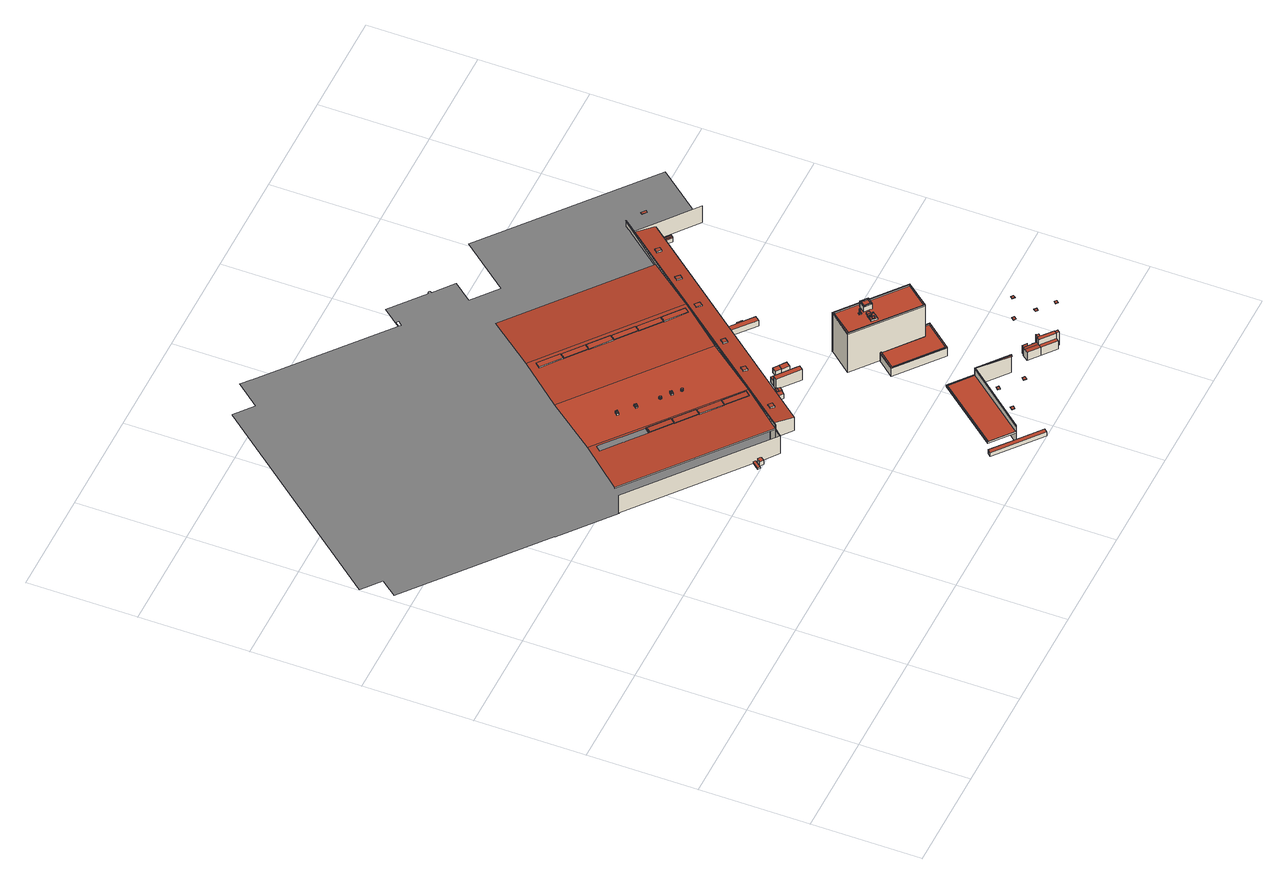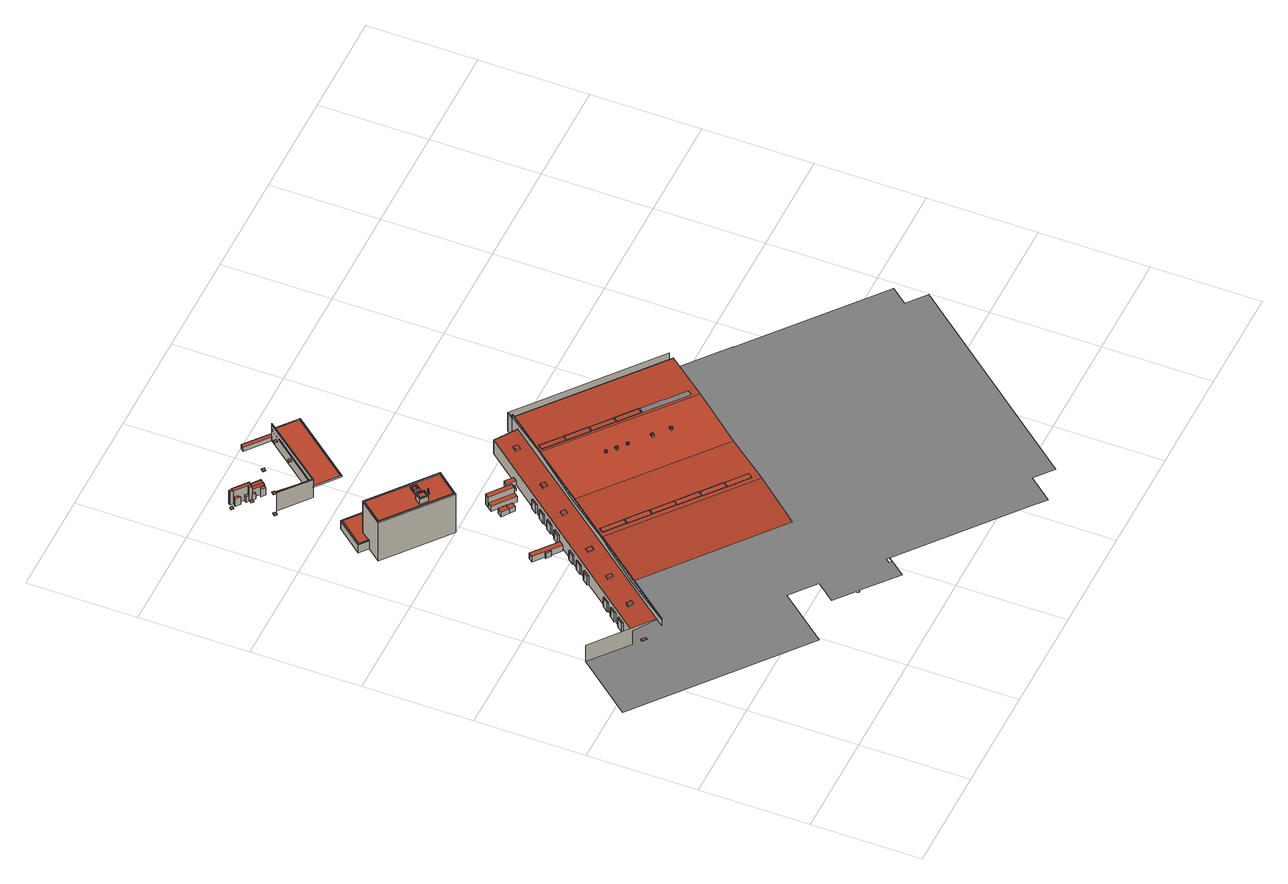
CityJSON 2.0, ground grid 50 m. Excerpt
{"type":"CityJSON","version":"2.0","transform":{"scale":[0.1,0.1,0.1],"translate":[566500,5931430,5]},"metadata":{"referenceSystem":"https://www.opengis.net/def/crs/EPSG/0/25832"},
"CityObjects":{
"building1":{"type":"Building","attributes":{"Grundfläche 2D":"30178.297120","Grundhöhe NN":"5.269"},"children":["building1-1","building1-2","building1-3","building1-4","building1-5","building1-6","building1-7","building1-8","building1-9","building1-10","building1-11","building1-12"],"geometry":[{"type":"MultiSurface","lod":"3","boundaries":[[[0,1,2,3]],[[4,5,6,7,8,9,10,11,12]],[[13,14,15,16]],[[14,12,11,15]],[[13,4,12,14]],[[4,13,16,5]],[[17,18,19,20]],[[21,22,23,24]],[[25,21,24,26]],[[27,22,21,25]],[[22,27,28,23]],[[29,30,31,32]],[[33,0,34,35,36,37],[38,39,40,41,42],[26,24,23,28],[32,31,43,44],[45,46,47,48],[49,50,51,18,17,52],[53,54,55,56]],[[27,25,26,28]],[[57,2,7]],[[57,7,6,58]],[[3,2,59,34]],[[59,2,57]],[[34,60,61,62]],[[34,59,57,60]],[[63,29,32,44]],[[64,30,29,63]],[[30,64,43,31]],[[65,66,54,53]],[[64,63,44,43]],[[37,67,68,33]],[[69,65,53,56]],[[70,66,65,69]],[[66,70,55,54]],[[71,72,73,74]],[[75,76,48,47]],[[70,69,56,55]],[[77,75,47,46]],[[78,76,75,77]],[[76,78,45,48]],[[78,77,46,45]],[[79,80,81,82]],[[83,80,79,84,85]],[[86,87,82,81,88]],[[83,88,81,80]],[[89,90,91,92]],[[93,89,92,94]],[[95,90,89,93]],[[90,95,96,91]],[[68,67,97,98,99],[100,101,102,103],[87,86,88,83,85,84],[104,105,106,107],[108,109,110,111],[112,113,114,115],[91,96,94,92]],[[116,117,112,115]],[[95,93,94,96]],[[118,116,115,114]],[[119,117,116,118]],[[117,119,113,112]],[[120,121,122,123]],[[124,125,121,120]],[[124,120,123,126]],[[127,128,103,102]],[[119,118,114,113]],[[125,124,126,129]],[[130,131,132,133]],[[134,127,102,101]],[[135,128,127,134]],[[128,135,100,103]],[[136,137,131,130]],[[136,130,133,138]],[[73,72,139,140,141,142,143,144,145,146,60,57,58]],[[71,147,139,72]],[[148,149,150,151,152,153,154,98,97,67,37,36,35,34,62,155]],[[137,136,138,156]],[[157,158,108,111]],[[10,159,160,161,162,163,164,165,166,167,168,169,170,171,172,173,174,175,176,177,178,179,180,181,182,183,184,185,186,187,188,189,190,191,192,193,194,195,196,197,198,199,200,201,202,203,204,205,206,207,208,209,210,211,212,213,214,215,216,217,218,219,220,221,222,223,224,225,226,227,228,229,230,231,232,233,234,235,236,237,156,138,133,132,129,126,123,122,74,73,58,6,5,16,15,11],[238,239,240,241]],[[135,134,101,100]],[[242,243,237,236]],[[244,157,111,110]],[[245,246,243,242]],[[247,158,157,244]],[[158,247,109,108]],[[245,242,236,235]],[[246,245,235,234]],[[248,249,104,107]],[[247,244,110,109]],[[250,251,233,232]],[[252,253,251,250]],[[252,250,232,231]],[[254,248,107,106]],[[142,255,61,60,146,145,144,143]],[[256,249,248,254]],[[249,256,105,104]],[[253,252,231,230]],[[256,254,106,105]],[[257,99,98,154,153]],[[258,151,150,149,148,155,62,61,255]],[[259,260,229,228]],[[261,262,260,259]],[[261,259,228,227]],[[262,261,227,226]],[[121,125,129,132,131,137,156,237,243,246,234,233,251,253,230,229,260,262,226,225,263,264,222,221,265,266,218,217,267,268,214,213,269,270,210,209,271,272,206,205,147,71,74,122]],[[273,263,225,224]],[[274,264,263,273]],[[274,273,224,223]],[[264,274,223,222]],[[275,265,221,220]],[[276,266,265,275]],[[276,275,220,219]],[[266,276,219,218]],[[277,267,217,216]],[[278,268,267,277]],[[278,277,216,215]],[[268,278,215,214]],[[279,269,213,212]],[[280,270,269,279]],[[280,279,212,211]],[[270,280,211,210]],[[281,271,209,208]],[[282,272,271,281]],[[282,281,208,207]],[[272,282,207,206]],[[204,283,284,140,139,147,205]]],"semantics":{"surfaces":[{"type":"WallSurface"},{"type":"RoofSurface"},{"type":"GroundSurface"}],"values":[0,0,0,0,1,0,0,0,0,1,0,0,1,0,1,0,0,1,0,0,0,1,0,0,0,1,0,1,0,0,0,0,0,1,0,0,1,0,0,0,0,0,1,0,1,0,0,0,1,0,0,1,0,0,0,0,0,0,1,0,1,0,0,1,0,0,0,2,0,0,0,1,1,0,0,0,0,0,0,1,0,0,0,1,0,0,0,1,1,0,1,0,0,0,0,1,0,0,0,1,0,0,0,1,0,0,0,1,0,0,0,1,0,0,0]}}]},
"building1-1":{"type":"BuildingInstallation","parents":["building1"],"geometry":[{"type":"MultiSurface","lod":"3","boundaries":[[[285,286,287]],[[288,286,285]],[[288,285,289]],[[290,291,289,292]],[[288,289,291]],[[293,290,292,294]],[[295,296,287,286]],[[296,297,298,299,294,292,289,285,287]],[[299,300,293,294]],[[291,290,293,300,295,286,288]]],"semantics":{"surfaces":[{"type":"RoofSurface"},{"type":"WallSurface"}],"values":[0,0,0,0,0,0,1,1,1,1]}}]},
"building1-2":{"type":"BuildingInstallation","parents":["building1"],"geometry":[{"type":"MultiSurface","lod":"3","boundaries":[[[301,302,303]],[[304,302,301]],[[304,301,305]],[[306,307,305,308]],[[304,305,307]],[[309,306,308,310]],[[303,302,311,312]],[[313,310,308,305,301,303,312,314]],[[313,315,309,310]],[[307,306,309,315,311,302,304]]],"semantics":{"surfaces":[{"type":"RoofSurface"},{"type":"WallSurface"}],"values":[0,0,0,0,0,0,1,1,1,1]}}]},
"building1-3":{"type":"BuildingInstallation","parents":["building1"],"geometry":[{"type":"MultiSurface","lod":"3","boundaries":[[[316,317,318,319,320,321,322,323,324,325,326,327,328,329,330,331,332,333,334,335,336,337,338,339,340]],[[323,322,341,342]],[[324,323,342,343]],[[325,324,343,344]],[[326,325,344,345]],[[327,326,345,346]],[[328,327,346,347]],[[329,328,347,348]],[[330,329,348,349]],[[331,330,349,350]],[[332,331,350,351]],[[333,332,351,352]],[[334,333,352,353]],[[335,334,353,354]],[[336,335,354,355]],[[337,336,355,356]],[[338,337,356,357]],[[339,338,357,358]],[[340,339,358,359]],[[316,340,359,360]],[[317,316,360,361]],[[318,317,361,362]],[[319,318,362,363]],[[320,319,363,364]],[[321,320,364,365]],[[322,321,365,341]]],"semantics":{"surfaces":[{"type":"RoofSurface"},{"type":"WallSurface"}],"values":[0,1,1,1,1,1,1,1,1,1,1,1,1,1,1,1,1,1,1,1,1,1,1,1,1,1]}}]},
"building1-4":{"type":"BuildingInstallation","parents":["building1"],"geometry":[{"type":"MultiSurface","lod":"3","boundaries":[[[366,367,368]],[[369,367,366]],[[369,366,370]],[[371,372,370,373]],[[369,370,372]],[[374,371,373,375]],[[376,377,368,367]],[[377,378,379,380,375,373,370,366,368]],[[380,381,374,375]],[[372,371,374,381,376,367,369]]],"semantics":{"surfaces":[{"type":"RoofSurface"},{"type":"WallSurface"}],"values":[0,0,0,0,0,0,1,1,1,1]}}]},
"building1-5":{"type":"BuildingInstallation","parents":["building1"],"geometry":[{"type":"MultiSurface","lod":"3","boundaries":[[[382,383,384,385]],[[385,384,386,387]],[[388,386,384,383]],[[387,389,382,385]],[[383,382,389,388]]],"semantics":{"surfaces":[{"type":"RoofSurface"},{"type":"WallSurface"}],"values":[0,1,1,1,1]}}]},
"building1-6":{"type":"BuildingInstallation","parents":["building1"],"geometry":[{"type":"MultiSurface","lod":"3","boundaries":[[[390,391,392,393,394,395,396,397,398,399,400,401,402,403,404,405,406,407,408,409,410,411,412,413,414]],[[401,400,415,416]],[[402,401,416,417]],[[403,402,417,418]],[[404,403,418,419]],[[405,404,419,420]],[[406,405,420,421]],[[407,406,421,422]],[[408,407,422,423]],[[409,408,423,424]],[[410,409,424,425]],[[411,410,425,426]],[[412,411,426,427]],[[413,412,427,428]],[[414,413,428,429]],[[390,414,429,430]],[[391,390,430,431]],[[392,391,431,432]],[[393,392,432,433]],[[394,393,433,434]],[[395,394,434,435]],[[396,395,435,436]],[[397,396,436,437]],[[398,397,437,438]],[[399,398,438,439]],[[400,399,439,415]]],"semantics":{"surfaces":[{"type":"RoofSurface"},{"type":"WallSurface"}],"values":[0,1,1,1,1,1,1,1,1,1,1,1,1,1,1,1,1,1,1,1,1,1,1,1,1,1]}}]},
"building1-7":{"type":"BuildingInstallation","parents":["building1"],"geometry":[{"type":"MultiSurface","lod":"3","boundaries":[[[440,441,442,443]],[[443,442,444,445]],[[440,443,445,446]],[[441,440,446,447]],[[442,441,447,444]]],"semantics":{"surfaces":[{"type":"RoofSurface"},{"type":"WallSurface"}],"values":[0,1,1,1,1]}}]},
"building1-8":{"type":"BuildingInstallation","parents":["building1"],"geometry":[{"type":"MultiSurface","lod":"3","boundaries":[[[448,449,450,451]],[[451,450,452,453]],[[453,454,448,451]],[[449,448,454,455]],[[450,449,455,452]]],"semantics":{"surfaces":[{"type":"RoofSurface"},{"type":"WallSurface"}],"values":[0,1,1,1,1]}}]},
"building1-9":{"type":"BuildingInstallation","parents":["building1"],"geometry":[{"type":"MultiSurface","lod":"3","boundaries":[[[456,457,458,459]],[[460,461,459,458]],[[456,459,461,462]],[[462,463,457,456]],[[458,457,463,460]]],"semantics":{"surfaces":[{"type":"RoofSurface"},{"type":"WallSurface"}],"values":[0,1,1,1,1]}}]},
"building1-10":{"type":"BuildingInstallation","parents":["building1"],"geometry":[{"type":"MultiSurface","lod":"3","boundaries":[[[464,465,466,467]],[[467,466,468,469]],[[469,470,464,467]],[[464,470,471,465]],[[471,468,466,465]]],"semantics":{"surfaces":[{"type":"RoofSurface"},{"type":"WallSurface"}],"values":[0,1,1,1,1]}}]},
"building1-11":{"type":"BuildingInstallation","parents":["building1"],"geometry":[{"type":"MultiSurface","lod":"3","boundaries":[[[472,473,474,475]],[[475,474,476,477]],[[472,475,477,478]],[[473,472,478,479]],[[474,473,479,476]]],"semantics":{"surfaces":[{"type":"RoofSurface"},{"type":"WallSurface"}],"values":[0,1,1,1,1]}}]},
"building1-12":{"type":"BuildingInstallation","parents":["building1"],"geometry":[{"type":"MultiSurface","lod":"3","boundaries":[[[480,481,482,483]],[[483,482,484,485]],[[480,483,485,486]],[[481,480,486,487]],[[482,481,487,484]]],"semantics":{"surfaces":[{"type":"RoofSurface"},{"type":"WallSurface"}],"values":[0,1,1,1,1]}}]},
"building2":{"type":"Building","attributes":{"Grundfläche 2D":"5.198881","Grundhöhe NN":"6.042"},"geometry":[{"type":"Solid","lod":"3","boundaries":[[[[488,489,490,491]],[[492,493,491,490]],[[493,494,488,491]],[[494,495,489,488]],[[495,492,490,489]],[[495,494,493,492]]]],"semantics":{"surfaces":[{"type":"RoofSurface"},{"type":"WallSurface"},{"type":"GroundSurface"}],"values":[[0,1,1,1,1,2]]}}]},
"building3":{"type":"Building","attributes":{"Grundfläche 2D":"49.326174","Grundhöhe NN":"5.322"},"children":["building3-1","building3-2"],"geometry":[{"type":"Solid","lod":"3","boundaries":[[[[496,497,498,499,500]],[[501,502,499,498]],[[502,503,500,499]],[[503,504,496,500]],[[505,501,498,497]],[[504,505,497,496]],[[504,503,502,501,505]]]],"semantics":{"surfaces":[{"type":"RoofSurface"},{"type":"WallSurface"},{"type":"GroundSurface"}],"values":[[0,1,1,1,1,1,2]]}}]},
"building3-1":{"type":"BuildingInstallation","parents":["building3"],"geometry":[{"type":"MultiSurface","lod":"3","boundaries":[[[506,507,508,509,510,511,512,513]],[[514,515,508,507,516]],[[515,517,509,508]],[[510,509,517,518]],[[518,519,511,510]],[[511,519,520,521,512]],[[512,521,522,513]],[[513,522,523,506]],[[507,506,523,516]],[[523,522,521,520,524,525,514,516]]],"semantics":{"surfaces":[{"type":"RoofSurface"},{"type":"WallSurface"},{"type":"OuterCeilingSurface"}],"values":[0,1,1,1,1,1,1,1,1,2]}}]},
"building3-2":{"type":"BuildingInstallation","parents":["building3"],"geometry":[{"type":"MultiSurface","lod":"3","boundaries":[[[519,518,517,515]],[[520,519,515,514]],[[514,525,524,520]]],"semantics":{"surfaces":[{"type":"RoofSurface"},{"type":"WallSurface"},{"type":"OuterCeilingSurface"}],"values":[0,1,2]}}]},
"building4":{"type":"Building","attributes":{"Grundfläche 2D":"16113.215206","Grundhöhe NN":"5.443"},"children":["building4-1","building4-2","building4-3","building4-4","building4-5","building4-6","building4-7","building4-8","building4-9","building4-10","building4-11","building4-12","building4-13"],"geometry":[{"type":"MultiSurface","lod":"3","boundaries":[[[526,527,528,529,530]],[[528,527,531,532]],[[530,529,533,534]],[[534,533,535,536]],[[530,534,526]],[[536,537,538,534]],[[539,540,526,534,538]],[[527,541,542,531]],[[543,539,538,537]],[[541,527,526,540]],[[543,537,544]],[[545,546,547,548,549]],[[550,548,547,551]],[[550,552,553,549,548]],[[549,553,554,555,545]],[[556,552,550]],[[557,558,559,560,546,545,555,561,562,563,564]],[[554,553,552,565,566,567]],[[561,555,554]],[[550,568,569,556]],[[567,570,571,572,554]],[[568,550,551,573]],[[554,572,562,561]],[[565,552,556,569,574]],[[570,567,566,565,574,575,576,577,578]],[[573,579,569,568]],[[580,581,582,583,584,585,586,578,577,576,587]],[[587,576,575,574,569,579,588,589,590,591]]],"semantics":{"surfaces":[{"type":"WallSurface"},{"type":"RoofSurface"}],"values":[0,0,1,0,1,0,1,0,0,0,1,0,0,1,1,0,0,0,1,1,0,0,0,0,1,0,0,0]}}]},
"building4-1":{"type":"BuildingInstallation","parents":["building4"],"geometry":[{"type":"MultiSurface","lod":"3","boundaries":[[[592,593,594,595]],[[595,594,596,597]],[[592,595,597,598]],[[593,592,598,599]],[[594,593,599,596]]],"semantics":{"surfaces":[{"type":"RoofSurface"},{"type":"WallSurface"}],"values":[0,1,1,1,1]}}]},
"building4-2":{"type":"BuildingInstallation","parents":["building4"],"geometry":[{"type":"MultiSurface","lod":"3","boundaries":[[[600,601,602,603]],[[603,602,604,605]],[[600,603,605,606]],[[601,600,606,607]],[[602,601,607,604]]],"semantics":{"surfaces":[{"type":"RoofSurface"},{"type":"WallSurface"}],"values":[0,1,1,1,1]}}]},
"building4-3":{"type":"BuildingInstallation","parents":["building4"],"geometry":[{"type":"MultiSurface","lod":"3","boundaries":[[[608,609,610,611]],[[611,610,612,613]],[[613,614,608,611]],[[609,608,614,615]],[[615,612,610,609]]],"semantics":{"surfaces":[{"type":"RoofSurface"},{"type":"WallSurface"}],"values":[0,1,1,1,1]}}]},
"building4-4":{"type":"BuildingInstallation","parents":["building4"],"geometry":[{"type":"MultiSurface","lod":"3","boundaries":[[[616,617,559,558]],[[616,618,619,617]],[[558,557,618,616]],[[619,560,559,617]]],"semantics":{"surfaces":[{"type":"RoofSurface"},{"type":"WallSurface"}],"values":[0,1,1,1]}}]},
"building4-5":{"type":"BuildingInstallation","parents":["building4"],"geometry":[{"type":"MultiSurface","lod":"3","boundaries":[[[571,620,621,563,562,572]],[[620,622,623,621]],[[563,621,623,564]]],"semantics":{"surfaces":[{"type":"RoofSurface"},{"type":"WallSurface"}],"values":[0,1,1]}}]},
"building4-6":{"type":"BuildingInstallation","parents":["building4"],"geometry":[{"type":"MultiSurface","lod":"3","boundaries":[[[624,625,570,578]],[[586,626,624,578]],[[625,624,626,627,622,620]],[[620,571,570,625]]],"semantics":{"surfaces":[{"type":"RoofSurface"},{"type":"WallSurface"}],"values":[0,1,1,1]}}]},
"building4-7":{"type":"BuildingInstallation","parents":["building4"],"geometry":[{"type":"MultiSurface","lod":"3","boundaries":[[[628,626,586,585]],[[629,627,626,628]],[[585,584,629,628]]],"semantics":{"surfaces":[{"type":"RoofSurface"},{"type":"WallSurface"}],"values":[0,1,1]}}]},
"building4-8":{"type":"BuildingInstallation","parents":["building4"],"geometry":[{"type":"MultiSurface","lod":"3","boundaries":[[[630,590,589,631]],[[631,589,588,632]],[[632,633,630,631]],[[590,630,633,591]]],"semantics":{"surfaces":[{"type":"RoofSurface"},{"type":"WallSurface"}],"values":[0,1,1,1]}}]},
"building4-9":{"type":"BuildingInstallation","parents":["building4"],"geometry":[{"type":"MultiSurface","lod":"3","boundaries":[[[634,635,582,581]],[[636,634,581,580]],[[634,636,637,635]],[[582,635,637,583]]],"semantics":{"surfaces":[{"type":"RoofSurface"},{"type":"WallSurface"}],"values":[0,1,1,1]}}]},
"building4-10":{"type":"BuildingInstallation","parents":["building4"],"geometry":[{"type":"MultiSurface","lod":"3","boundaries":[[[638,639,640,641]],[[641,640,642,643]],[[638,641,643,644]],[[639,638,644,645]],[[640,639,645,642]]],"semantics":{"surfaces":[{"type":"RoofSurface"},{"type":"WallSurface"}],"values":[0,1,1,1,1]}}]},
"building4-11":{"type":"BuildingInstallation","parents":["building4"],"geometry":[{"type":"MultiSurface","lod":"3","boundaries":[[[646,647,648,649]],[[649,648,650,651]],[[651,652,646,649]],[[647,646,652,653]],[[653,650,648,647]]],"semantics":{"surfaces":[{"type":"RoofSurface"},{"type":"WallSurface"}],"values":[0,1,1,1,1]}}]},
"building4-12":{"type":"BuildingInstallation","parents":["building4"],"geometry":[{"type":"MultiSurface","lod":"3","boundaries":[[[654,655,656,657]],[[657,656,658,659]],[[656,655,660,658]],[[654,657,659,661]],[[655,654,661,660]]],"semantics":{"surfaces":[{"type":"RoofSurface"},{"type":"WallSurface"}],"values":[0,1,1,1,1]}}]},
"building4-13":{"type":"BuildingInstallation","parents":["building4"],"geometry":[{"type":"MultiSurface","lod":"3","boundaries":[[[662,663,664,665]],[[665,664,666,667]],[[667,668,662,665]],[[663,662,668,669]],[[669,666,664,663]]],"semantics":{"surfaces":[{"type":"RoofSurface"},{"type":"WallSurface"}],"values":[0,1,1,1,1]}}]},
"building5":{"type":"Building","attributes":{"Grundfläche 2D":"9.392105","Grundhöhe NN":"5.269"},"geometry":[{"type":"Solid","lod":"3","boundaries":[[[[670,671,672,673]],[[674,675,673,672]],[[675,676,670,673]],[[676,677,671,670]],[[677,674,672,671]],[[677,676,675,674]]]],"semantics":{"surfaces":[{"type":"RoofSurface"},{"type":"WallSurface"},{"type":"GroundSurface"}],"values":[[0,1,1,1,1,2]]}}]},
"building6":{"type":"Building","attributes":{"Grundfläche 2D":"6.901869","Grundhöhe NN":"5.269"},"geometry":[{"type":"Solid","lod":"3","boundaries":[[[[678,679,680,681]],[[682,678,681,683]],[[684,682,683,685]],[[685,683,681,680,686,687]],[[684,685,687,688]],[[679,678,682,684,688,689]],[[680,679,689,686]],[[687,686,689,688]]]],"semantics":{"surfaces":[{"type":"RoofSurface"},{"type":"WallSurface"},{"type":"GroundSurface"}],"values":[[0,0,0,1,1,1,1,2]]}}]},
"building7":{"type":"Building","attributes":{"Grundfläche 2D":"28.972812","Grundhöhe NN":"5.437"},"geometry":[{"type":"Solid","lod":"3","boundaries":[[[[690,691,692,693]],[[694,695,693,692]],[[695,696,690,693]],[[696,697,691,690]],[[697,694,692,691]],[[697,696,695,694]]]],"semantics":{"surfaces":[{"type":"RoofSurface"},{"type":"WallSurface"},{"type":"GroundSurface"}],"values":[[0,1,1,1,1,2]]}}]},
"building8":{"type":"Building","attributes":{"Grundfläche 2D":"31.014475","Grundhöhe NN":"5.449"},"geometry":[{"type":"Solid","lod":"3","boundaries":[[[[698,699,700,701]],[[697,696,701,700]],[[696,702,698,701]],[[702,703,699,698]],[[703,697,700,699]],[[703,702,696,697]]]],"semantics":{"surfaces":[{"type":"RoofSurface"},{"type":"WallSurface"},{"type":"GroundSurface"}],"values":[[0,1,1,1,1,2]]}}]},
"building9":{"type":"Building","attributes":{"Grundfläche 2D":"6.699621","Grundhöhe NN":"5.550"},"geometry":[{"type":"Solid","lod":"3","boundaries":[[[[704,705,706,707]],[[708,709,707,706]],[[709,710,704,707]],[[710,711,705,704]],[[711,708,706,705]],[[711,710,709,708]]]],"semantics":{"surfaces":[{"type":"RoofSurface"},{"type":"WallSurface"},{"type":"GroundSurface"}],"values":[[0,1,1,1,1,2]]}}]},
"building10":{"type":"Building","attributes":{"Grundfläche 2D":"9.783199","Grundhöhe NN":"5.522"},"geometry":[{"type":"Solid","lod":"3","boundaries":[[[[712,713,714,715,706,705]],[[716,717,713,712]],[[717,718,714,713]],[[718,719,715,714]],[[719,708,711,716,712,705,706,715]],[[711,708,719,718,717,716]]]],"semantics":{"surfaces":[{"type":"RoofSurface"},{"type":"WallSurface"},{"type":"GroundSurface"}],"values":[[0,1,1,1,1,2]]}}]},
"building11":{"type":"Building","attributes":{"Grundfläche 2D":"286.195886","Grundhöhe NN":"5.217"},"geometry":[{"type":"Solid","lod":"3","boundaries":[[[[720,721,722,723,724,725,726,727,728,729]],[[730,731,732,733,734,735]],[[736,737,726,725]],[[737,738,727,726]],[[738,739,728,727]],[[739,740,729,728]],[[740,731,720,729]],[[731,730,721,720]],[[722,721,730,735]],[[723,722,735,734]],[[734,733,724,723]],[[733,736,725,724]],[[737,736,741,742]],[[738,737,742,743]],[[739,738,743,744]],[[740,739,744,745]],[[732,731,740,745,746]],[[736,733,732,746,741]],[[741,746,745,744,743,742]]]],"semantics":{"surfaces":[{"type":"RoofSurface"},{"type":"WallSurface"},{"type":"GroundSurface"}],"values":[[0,0,1,1,1,1,1,1,1,1,1,1,1,1,1,1,1,1,2]]}}]},
"building12":{"type":"Building","attributes":{"Grundfläche 2D":"490.179216","Grundhöhe NN":"5.432"},"children":["building12-1","building12-2","building12-3","building12-4","building12-5","building12-6","building12-7","building12-8","building12-9"],"geometry":[{"type":"MultiSurface","lod":"3","boundaries":[[[747,748,749,750,751,752,753,754,755,756]],[[757,758,759,760],[761,762,763,764],[765,766,767,768,769,770,771,772,773,774,775,776,777,778,779,780,781,782,783,784,785,786,787,788,789],[790,791,792,793,794,795,796,797,798,799,800,801,802,803,804,805,806,807,808,809,810,811,812,813,814]],[[815,816,817,818,819,820]],[[821,822,823,824,825,826],[827,828,829,830,831,832],[833,834,835,836]],[[837,838,752,751]],[[756,823,822,747]],[[838,839,753,752]],[[839,840,754,753]],[[840,824,755,754]],[[748,747,822,821]],[[821,826,749,748]],[[825,837,751,750]],[[830,829,841,842,843,844,832,831]],[[845,841,829,828]],[[846,845,828,827]],[[844,846,827,832]],[[758,757,835,834]],[[834,833,759,758]],[[833,836,760,759]],[[757,760,836,835]],[[838,837,847,848]],[[839,838,848,849]],[[840,839,849,850]],[[837,825,824,840,850,851,852,847]],[[850,849,848,847,852,851]]],"semantics":{"surfaces":[{"type":"RoofSurface"},{"type":"WallSurface"},{"type":"GroundSurface"}],"values":[0,0,0,0,1,1,1,1,1,1,1,1,1,1,1,1,1,1,1,1,1,1,1,1,2]}}]},
"building12-1":{"type":"BuildingInstallation","parents":["building12"],"geometry":[{"type":"MultiSurface","lod":"3","boundaries":[[[853,854,855,856]],[[856,855,857,858]],[[853,856,858,859]],[[854,853,859,860]],[[855,854,860,857]]],"semantics":{"surfaces":[{"type":"RoofSurface"},{"type":"WallSurface"}],"values":[0,1,1,1,1]}}]},
"building12-2":{"type":"BuildingInstallation","parents":["building12"],"geometry":[{"type":"MultiSurface","lod":"3","boundaries":[[[861,862,863,864,865,866,867,868,869,870,871,872,873,874,875,876,877,878,879,880,881,882,883,884,885]],[[867,866,800,799]],[[868,867,799,798]],[[865,864,802,801]],[[866,865,801,800]],[[869,868,798,797]],[[870,869,797,796]],[[871,870,796,795]],[[872,871,795,794]],[[873,872,794,793]],[[874,873,793,792]],[[875,874,792,791]],[[876,875,791,790]],[[877,876,790,814]],[[878,877,814,813]],[[879,878,813,812]],[[880,879,812,811]],[[881,880,811,810]],[[882,881,810,809]],[[883,882,809,808]],[[884,883,808,807]],[[885,884,807,806]],[[861,885,806,805]],[[862,861,805,804]],[[863,862,804,803]],[[864,863,803,802]]],"semantics":{"surfaces":[{"type":"RoofSurface"},{"type":"WallSurface"}],"values":[0,1,1,1,1,1,1,1,1,1,1,1,1,1,1,1,1,1,1,1,1,1,1,1,1,1]}}]},
"building12-3":{"type":"BuildingInstallation","parents":["building12"],"geometry":[{"type":"MultiSurface","lod":"3","boundaries":[[[886,887,888,889]],[[889,888,761,764]],[[886,889,764,763]],[[887,886,763,762]],[[888,887,762,761]]],"semantics":{"surfaces":[{"type":"RoofSurface"},{"type":"WallSurface"}],"values":[0,1,1,1,1]}}]},
"building12-4":{"type":"BuildingInstallation","parents":["building12"],"geometry":[{"type":"MultiSurface","lod":"3","boundaries":[[[890,891,892,893,894,895,896,897,898,899,900,901,902,903,904,905,906,907,908,909,910,911,912,913,914]],[[897,896,788,787]],[[895,894,765,789]],[[896,895,789,788]],[[898,897,787,786]],[[899,898,786,785]],[[900,899,785,784]],[[901,900,784,783]],[[902,901,783,782]],[[903,902,782,781]],[[904,903,781,780]],[[905,904,780,779]],[[906,905,779,778]],[[907,906,778,777]],[[908,907,777,776]],[[909,908,776,775]],[[910,909,775,774]],[[911,910,774,773]],[[912,911,773,772]],[[913,912,772,771]],[[914,913,771,770]],[[890,914,770,769]],[[891,890,769,768]],[[892,891,768,767]],[[893,892,767,766]],[[894,893,766,765]]],"semantics":{"surfaces":[{"type":"RoofSurface"},{"type":"WallSurface"}],"values":[0,1,1,1,1,1,1,1,1,1,1,1,1,1,1,1,1,1,1,1,1,1,1,1,1,1]}}]},
"building12-5":{"type":"BuildingInstallation","parents":["building12"],"geometry":[{"type":"MultiSurface","lod":"3","boundaries":[[[915,916,917,918,919,920,921,922,923,924,925,926,927,928,929]],[[918,917,930,931]],[[917,916,932,930]],[[919,918,931,933]],[[920,919,933,934]],[[921,920,934,935]],[[922,921,935,936]],[[923,922,936,937]],[[924,923,937,938]],[[925,924,938,939]],[[926,925,939,940]],[[927,926,940,941]],[[928,927,941,942]],[[929,928,942,943]],[[915,929,943,944]],[[916,915,944,932]]],"semantics":{"surfaces":[{"type":"RoofSurface"},{"type":"WallSurface"}],"values":[0,1,1,1,1,1,1,1,1,1,1,1,1,1,1,1]}}]},
"building12-6":{"type":"BuildingInstallation","parents":["building12"],"geometry":[{"type":"MultiSurface","lod":"3","boundaries":[[[756,755,750,749]],[[756,749,826,823]],[[824,825,750,755]]],"semantics":{"surfaces":[{"type":"RoofSurface"},{"type":"WallSurface"}],"values":[0,1,1]}}]},
"building12-7":{"type":"BuildingInstallation","parents":["building12"],"geometry":[{"type":"MultiSurface","lod":"3","boundaries":[[[945,946,947,948],[931,930,932,944,943,942,941,940,939,938,937,936,935,934,933]],[[948,947,949,950]],[[945,948,950,951]],[[946,945,951,952]],[[947,946,952,949]]],"semantics":{"surfaces":[{"type":"RoofSurface"},{"type":"WallSurface"}],"values":[0,1,1,1,1]}}]},
"building12-8":{"type":"BuildingInstallation","parents":["building12"],"geometry":[{"type":"MultiSurface","lod":"3","boundaries":[[[953,954,955,956,957,958,959,960,961,962,963,964]],[[844,843,955,954]],[[957,956,819,818]],[[958,957,818,817]],[[959,958,817,816]],[[960,959,816,815]],[[961,960,815,820]],[[842,841,963,962]],[[841,845,964,963]],[[845,846,953,964]],[[846,844,954,953]]],"semantics":{"surfaces":[{"type":"RoofSurface"},{"type":"WallSurface"}],"values":[0,1,1,1,1,1,1,1,1,1,1]}}]},
"building12-9":{"type":"BuildingInstallation","parents":["building12"],"geometry":[{"type":"MultiSurface","lod":"3","boundaries":[[[961,956,955,962]],[[843,842,962,955]],[[956,961,820,819]]],"semantics":{"surfaces":[{"type":"RoofSurface"},{"type":"WallSurface"}],"values":[0,1,1]}}]},
"building13":{"type":"Building","attributes":{"Grundfläche 2D":"36.540868","Grundhöhe NN":"5.269"},"geometry":[{"type":"Solid","lod":"3","boundaries":[[[[965,966,967,968]],[[969,970,971,972]],[[965,968,973,974]],[[966,965,974,975]],[[967,966,975,976]],[[970,969,977,978]],[[971,970,978,979]],[[967,976,980,972,971,979,973,968]],[[969,972,980,977]],[[978,977,980,976,975,974,973,979]]]],"semantics":{"surfaces":[{"type":"RoofSurface"},{"type":"WallSurface"},{"type":"GroundSurface"}],"values":[[0,0,1,1,1,1,1,1,1,2]]}}]},
"building14":{"type":"Building","attributes":{"Grundfläche 2D":"8.148795","Grundhöhe NN":"5.269"},"geometry":[{"type":"Solid","lod":"3","boundaries":[[[[981,982,983,984]],[[985,982,981,986]],[[987,985,986,988]],[[989,987,988,990]],[[991,989,990,992]],[[993,991,992,994]],[[995,993,994,996]],[[984,983,997,998]],[[999,1000,1001,1002,1003,996,994,992,990,988,986,981,984,998,1004]],[[995,996,1003,1005]],[[983,982,985,987,989,991,993,995,1005,1006,1007,1008,1009,1010,997]],[[1009,1008,1007,1006,1005,1003,1002,1001,1000,999,1004,998,997,1010]]]],"semantics":{"surfaces":[{"type":"RoofSurface"},{"type":"WallSurface"},{"type":"GroundSurface"}],"values":[[0,0,0,0,0,0,0,1,1,1,1,2]]}}]}
},
"vertices":[
[861,1461,115],[861,1461,110],[1433,994,110],[1433,994,115],[1342,1017,25],[1342,1017,3],[1411,961,3],[1411,961,107],[1313,1041,107],[833,1432,107],[833,1432,3],[1328,1029,3],[1328,1029,25],[1327,999,25],[1313,1011,25],[1313,1011,3],[1327,999,3],[1194,1455,126],[1211,1476,128],[1211,1476,131],[1194,1455,129],[1197,1452,129],[1214,1472,131],[1214,1472,128],[1197,1452,126],[1284,1381,129],[1284,1381,126],[1301,1402,131],[1301,1402,128],[1287,1379,129],[1303,1400,131],[1303,1400,128],[1287,1379,126],[1017,1651,128],[1434,995,115],[1465,1034,118],[1466,1035,118],[1585,1180,128],[1019,1598,126],[1036,1619,128],[1048,1609,128],[1122,1548,128],[1106,1528,126],[1390,1329,128],[1373,1309,126],[1569,1183,128],[1552,1162,127],[1466,1233,126],[1482,1253,128],[1108,1525,126],[1108,1526,126],[1124,1546,128],[1110,1523,126],[1376,1306,126],[1393,1326,128],[1480,1256,128],[1463,1235,126],[1437,993,110],[1437,993,3],[1434,995,110],[1437,993,115],[1437,993,132],[1434,995,132],[1373,1309,129],[1390,1329,131],[1376,1306,129],[1393,1326,131],[1772,1410,115],[1200,1877,115],[1463,1235,129],[1480,1256,131],[1555,961,80],[1468,1032,94],[1468,1032,3],[1555,961,3],[1466,1233,129],[1482,1253,131],[1552,1162,129],[1569,1183,131],[1360,2016,130],[1447,1946,130],[1464,1966,131],[1377,2036,131],[1447,1946,126],[1360,2016,126],[1434,1956,126],[1392,2023,127],[1377,2036,127],[1464,1966,128],[1449,1943,130],[1465,1963,131],[1465,1963,128],[1449,1943,126],[1536,1873,130],[1536,1873,126],[1552,1893,131],[1552,1893,128],[1773,1411,115],[1935,1609,129],[1361,2074,128],[1731,1747,128],[1715,1727,126],[1628,1797,126],[1644,1817,128],[1823,1671,128],[1910,1601,128],[1894,1581,127],[1807,1651,126],[1733,1744,128],[1820,1674,128],[1804,1654,126],[1717,1723,126],[1555,1890,128],[1642,1820,128],[1626,1799,126],[1539,1869,126],[1539,1869,130],[1555,1890,131],[1626,1799,130],[1642,1820,131],[1782,1229,52],[1777,1233,52],[1777,1233,3],[1782,1229,3],[1804,1257,52],[1800,1261,52],[1804,1257,3],[1628,1797,130],[1644,1817,131],[1800,1261,3],[1823,1280,52],[1819,1284,52],[1819,1284,3],[1823,1280,3],[1715,1727,130],[1731,1747,131],[1846,1309,52],[1842,1312,52],[1846,1309,3],[2251,1991,94],[2251,1991,98],[2276,2023,97],[2276,2023,130],[2109,1818,115],[1938,1607,129],[1775,1408,115],[1587,1178,128],[2338,1920,80],[1773,1411,132],[1935,1609,132],[1936,1610,132],[2272,2022,132],[2272,2022,130],[2107,1820,115],[1936,1610,129],[1772,1410,132],[1842,1312,3],[1717,1723,130],[1733,1744,131],[832,1430,3],[604,1616,3],[605,1617,3],[31,2086,3],[57,2118,3],[92,2161,3],[10,2228,3],[7,2231,3],[724,3109,3],[726,3107,3],[808,3041,3],[897,3149,3],[898,3151,3],[939,3118,3],[938,3116,3],[1462,2689,3],[1531,2774,3],[1686,2647,3],[1686,2648,3],[1686,2649,3],[1687,2650,3],[1687,2651,3],[1688,2652,3],[1689,2653,3],[1690,2653,3],[1691,2653,3],[1692,2653,3],[1693,2653,3],[1694,2653,3],[1696,2652,3],[1696,2651,3],[1697,2650,3],[1697,2648,3],[1697,2647,3],[1697,2646,3],[1696,2644,3],[1695,2643,3],[1694,2643,3],[1693,2642,3],[1692,2642,3],[1783,2569,3],[1713,2482,3],[1829,2388,3],[2012,2612,3],[2714,2039,3],[2506,1784,3],[2338,1920,3],[2286,1857,3],[2291,1853,3],[2267,1824,3],[2262,1827,3],[2244,1805,3],[2248,1801,3],[2225,1773,3],[2220,1776,3],[2202,1754,3],[2207,1751,3],[2183,1722,3],[2179,1725,3],[2092,1619,3],[2097,1615,3],[2074,1587,3],[2069,1591,3],[2050,1568,3],[2055,1564,3],[2032,1536,3],[2027,1540,3],[2008,1516,3],[2012,1513,3],[1990,1486,3],[1986,1489,3],[1925,1415,3],[1930,1411,3],[1907,1383,3],[1902,1386,3],[1884,1363,3],[1888,1360,3],[1865,1332,3],[1861,1335,3],[1472,2680,3],[1487,2697,3],[1478,2704,3],[1464,2687,3],[1865,1332,52],[1861,1335,52],[1804,1654,130],[1888,1360,52],[1884,1363,52],[1820,1674,131],[1807,1651,130],[1823,1671,131],[1907,1383,52],[1902,1386,52],[1930,1411,52],[1925,1415,52],[1894,1581,130],[2276,2023,132],[1910,1601,131],[1534,2285,115],[2274,2025,132],[1990,1486,52],[1986,1489,52],[2012,1513,52],[2008,1516,52],[2027,1540,52],[2050,1568,52],[2069,1591,52],[2092,1619,52],[2179,1725,53],[2202,1754,53],[2220,1776,53],[2244,1805,53],[2262,1827,53],[2286,1857,53],[2032,1536,52],[2055,1564,52],[2074,1587,52],[2097,1615,52],[2183,1722,53],[2207,1751,53],[2225,1773,53],[2248,1801,53],[2267,1824,53],[2291,1853,53],[2506,1784,98],[2338,1920,98],
[1246,1613,136],[1238,1616,130],[1244,1610,130],[1240,1619,136],[1249,1617,138],[1246,1627,137],[1243,1622,138],[1253,1621,137],[1247,1628,130],[1254,1623,130],[1238,1616,123],[1244,1610,123],[1246,1613,123],[1253,1621,123],[1254,1623,123],[1247,1628,123],
[1314,1558,136],[1305,1561,130],[1312,1555,130],[1307,1564,136],[1317,1562,138],[1314,1572,137],[1310,1567,138],[1320,1566,137],[1315,1573,130],[1321,1568,130],[1305,1561,123],[1312,1555,123],[1321,1568,123],[1314,1558,123],[1315,1573,123],
[1402,1494,132],[1401,1495,132],[1400,1496,132],[1399,1496,132],[1398,1496,132],[1397,1496,132],[1395,1496,132],[1394,1495,132],[1394,1494,132],[1393,1493,132],[1393,1492,132],[1393,1490,132],[1393,1489,132],[1394,1488,132],[1395,1487,132],[1396,1487,132],[1397,1486,132],[1398,1486,132],[1399,1487,132],[1401,1487,132],[1402,1488,132],[1402,1489,132],[1403,1490,132],[1403,1491,132],[1403,1493,132],[1395,1496,123],[1394,1495,123],[1394,1494,123],[1393,1493,123],[1393,1492,123],[1393,1490,123],[1393,1489,123],[1394,1488,123],[1395,1487,123],[1396,1487,123],[1397,1486,123],[1398,1486,123],[1399,1487,123],[1401,1487,123],[1402,1488,123],[1402,1489,123],[1403,1490,123],[1403,1491,123],[1403,1493,123],[1402,1494,123],[1401,1495,123],[1400,1496,123],[1399,1496,123],[1398,1496,123],[1397,1496,123],
[1440,1454,136],[1431,1457,130],[1438,1451,130],[1433,1460,136],[1443,1458,138],[1440,1468,137],[1436,1463,138],[1446,1462,137],[1441,1469,130],[1447,1464,130],[1431,1457,123],[1438,1451,123],[1440,1454,123],[1443,1458,123],[1447,1464,123],[1441,1469,123],
[1584,1072,94],[1568,1085,95],[1554,1069,95],[1570,1056,94],[1554,1069,89],[1570,1056,86],[1568,1085,89],[1584,1072,86],
[1479,1424,133],[1480,1426,133],[1480,1427,133],[1480,1428,133],[1480,1429,133],[1479,1430,133],[1478,1431,133],[1477,1432,133],[1476,1432,133],[1475,1432,133],[1473,1432,133],[1472,1432,133],[1471,1431,133],[1471,1430,133],[1470,1429,133],[1470,1427,133],[1470,1426,133],[1471,1425,133],[1471,1424,133],[1472,1423,133],[1474,1423,133],[1475,1422,133],[1476,1422,133],[1477,1423,133],[1478,1424,133],[1473,1432,123],[1472,1432,123],[1471,1431,123],[1471,1430,123],[1470,1429,123],[1470,1427,123],[1470,1426,123],[1471,1425,123],[1471,1424,123],[1472,1423,123],[1474,1423,123],[1475,1422,123],[1476,1422,123],[1477,1423,123],[1478,1424,123],[1479,1424,123],[1480,1426,123],[1480,1427,123],[1480,1428,123],[1480,1429,123],[1479,1430,123],[1478,1431,123],[1477,1432,123],[1476,1432,123],[1475,1432,123],
[1736,1258,94],[1720,1271,95],[1706,1254,95],[1722,1241,94],[1706,1254,89],[1722,1241,86],[1736,1258,86],[1720,1271,89],
[1833,1410,96],[1820,1393,96],[1836,1381,94],[1849,1398,94],[1836,1381,86],[1849,1398,86],[1833,1410,89],[1820,1393,89],
[2000,1576,92],[1981,1592,93],[1968,1577,93],[1988,1561,92],[1968,1577,89],[1988,1561,86],[2000,1576,86],[1981,1592,89],
[2111,1712,92],[2092,1728,94],[2080,1713,94],[2099,1697,92],[2080,1713,89],[2099,1697,86],[2111,1712,86],[2092,1728,89],
[2224,1851,93],[2205,1867,95],[2193,1852,95],[2212,1837,93],[2193,1852,89],[2212,1837,86],[2224,1851,86],[2205,1867,89],
[2392,1986,98],[2373,2001,98],[2366,1992,98],[2384,1977,98],[2366,1992,96],[2384,1977,96],[2392,1986,95],[2373,2001,95],
[1294,1000,17],[1322,1034,17],[1313,1041,17],[1285,1007,17],[1313,1041,10],[1285,1007,10],[1294,1000,10],[1322,1034,10],
[1951,16,26],[1849,99,26],[1749,181,26],[1737,166,24],[1939,1,24],[1749,181,3],[1737,166,3],[1939,1,3],[1951,16,3],[1849,99,3],
[1748,181,71],[1849,99,71],[1850,101,71],[1751,181,71],[1982,465,71],[2082,384,71],[2083,386,71],[1982,468,71],[1850,101,64],[1850,101,69],[1849,99,64],[1751,181,66],[1982,465,66],[2082,384,69],[2082,384,64],[2083,386,64],[1982,468,64],[1748,181,64],[1982,465,64],[1751,181,64],
[2083,386,111],[2083,386,108],[1849,99,101],[1849,99,103],[1850,101,103],[2083,386,4],[1849,99,4],[1852,100,103],[2083,382,111],[1852,100,101],[2083,382,108],[2092,374,108],[2092,374,111],[2212,276,111],[2214,279,111],[2214,279,108],[2214,279,4],[2212,276,108],[2207,271,108],[2231,233,154],[2231,233,108],[2210,207,107],[2210,207,154],[2221,221,155],[2259,167,154],[2259,167,107],[2269,180,155],[2271,181,155],[2279,193,154],[2270,202,154],[2269,180,154],[2246,221,108],[2246,221,151],[2233,232,151],[2233,232,108],[2280,194,154],[2280,194,139],[2270,202,139],[2270,202,108],[2269,180,184],[2271,181,184],[2279,193,184],[2322,117,154],[2332,129,154],[2281,191,184],[2281,191,139],[2279,193,139],[2322,117,107],[2332,129,184],[2341,140,184],[2342,142,184],[2341,143,184],[2292,183,184],[2332,129,108],[2341,143,108],[2341,143,150],[2329,153,150],[2329,153,108],[2304,173,108],[2304,173,139],[2292,183,139],[2342,142,108],[2333,131,108],[2333,131,183],[2341,140,183],[2341,140,108],
[1948,156,106],[1938,163,106],[1929,152,106],[1939,144,106],[1929,152,103],[1939,144,103],[1948,156,103],[1938,163,103],
[2028,254,108],[2018,262,108],[2008,250,108],[2017,242,108],[2008,250,105],[2017,242,105],[2028,254,105],[2018,262,105],
[2121,178,108],[2111,186,108],[2101,174,108],[2111,165,108],[2101,174,105],[2111,165,105],[2121,178,106],[2111,186,106],
[2260,228,151],[2242,243,151],[2260,228,108],[2242,243,108],
[2291,203,139],[2279,213,139],[2291,203,108],[2279,213,108],
[2301,194,184],[2291,203,184],[2301,194,139],[2301,194,108],
[2313,185,139],[2313,185,108],
[2352,131,183],[2345,122,183],[2345,122,108],[2352,131,108],
[2351,154,150],[2332,169,150],[2351,154,108],[2332,169,108],
[2324,313,215],[2315,321,215],[2304,308,215],[2314,300,215],[2304,308,213],[2314,300,214],[2324,313,214],[2315,321,213],
[2404,248,216],[2394,256,216],[2385,244,216],[2394,237,216],[2385,244,215],[2394,237,215],[2404,248,215],[2394,256,215],
[2475,190,219],[2466,197,219],[2456,185,219],[2466,178,219],[2456,185,217],[2466,178,217],[2466,197,217],[2475,190,217],
[2433,365,216],[2423,373,216],[2414,361,216],[2424,353,216],[2414,361,214],[2424,353,214],[2433,365,214],[2423,373,214],
[1688,1119,30],[1674,1102,30],[1708,1074,30],[1722,1091,30],[1708,1074,3],[1722,1091,3],[1688,1119,3],[1674,1102,3],
[1729,1122,22],[1717,1132,18],[1705,1119,18],[1717,1109,22],[1734,1117,22],[1723,1104,22],[1747,1107,18],[1735,1094,18],[1705,1119,3],[1735,1094,3],[1747,1107,3],[1717,1132,3],
[1851,1066,63],[1757,1141,63],[1742,1123,63],[1836,1047,63],[1742,1123,4],[1836,1047,4],[1851,1066,4],[1757,1141,4],
[1867,1086,34],[1773,1161,34],[1757,1141,34],[1851,1066,34],[1867,1086,4],[1773,1161,4],
[1812,1156,31],[1834,1139,31],[1849,1158,31],[1827,1175,31],[1849,1158,5],[1827,1175,5],[1812,1156,5],[1834,1139,5],
[1833,1138,31],[1863,1115,31],[1879,1136,31],[1849,1159,31],[1833,1138,5],[1863,1115,5],[1879,1136,5],[1849,1159,5],
[2258,708,51],[2294,680,51],[2200,565,51],[2007,723,51],[2068,796,51],[2064,799,51],[2001,722,51],[2201,559,51],[2300,680,51],[2261,712,51],[2294,680,47],[2258,708,47],[2225,668,47],[2068,796,47],[2007,723,47],[2200,565,47],[2064,799,47],[2001,722,47],[2201,559,47],[2300,680,47],[2261,712,47],[2064,799,2],[2001,722,2],[2201,559,2],[2300,680,2],[2261,712,2],[2225,668,2],
[2306,773,230],[2225,674,230],[1955,894,230],[1951,897,230],[1948,894,230],[2225,668,230],[2312,774,230],[2036,1000,230],[2033,996,230],[2036,993,230],[2055,834,235],[2076,816,235],[2100,845,235],[2078,863,235],[2081,847,235],[2091,839,235],[2083,828,235],[2073,836,235],[2072,836,235],[2073,835,235],[2074,834,235],[2075,833,235],[2075,832,235],[2075,830,235],[2075,829,235],[2074,828,235],[2073,827,235],[2072,826,235],[2071,826,235],[2069,825,235],[2068,826,235],[2067,826,235],[2066,827,235],[2065,828,235],[2064,830,235],[2064,831,235],[2064,833,235],[2065,834,235],[2066,835,235],[2067,836,235],[2068,836,235],[2070,837,235],[2071,836,235],[2069,842,235],[2069,843,235],[2068,844,235],[2068,845,235],[2068,846,235],[2068,847,235],[2068,848,235],[2069,849,235],[2070,849,235],[2071,850,235],[2072,850,235],[2073,850,235],[2074,849,235],[2075,849,235],[2076,848,235],[2076,847,235],[2076,846,235],[2076,845,235],[2076,844,235],[2075,843,235],[2075,842,235],[2074,841,235],[2073,841,235],[2071,841,235],[2070,841,235],[2140,887,253],[2129,895,253],[2130,897,253],[2116,907,253],[2100,887,253],[2124,867,253],[2225,674,225],[2306,773,225],[2036,993,225],[2033,996,225],[1951,897,225],[1955,894,225],[2115,913,225],[2147,888,225],[2125,860,225],[2121,863,225],[2097,883,225],[2093,886,225],[2100,845,225],[2076,816,225],[2055,834,225],[2078,863,225],[1948,894,225],[2225,668,225],[2312,774,225],[2036,1000,225],[2125,860,253],[2121,863,253],[2097,883,253],[2093,886,253],[2147,888,253],[2115,913,253],[1948,894,4],[2225,668,4],[2312,774,4],[2036,1000,4],[2033,996,4],[1951,897,4],
[2099,862,235],[2087,872,235],[2080,863,235],[2092,853,235],[2080,863,225],[2092,853,225],[2099,862,225],[2087,872,225],
[2076,847,240],[2076,848,240],[2075,849,240],[2074,849,240],[2073,850,240],[2072,850,240],[2071,850,240],[2070,849,240],[2069,849,240],[2068,848,240],[2068,847,240],[2068,846,240],[2068,845,240],[2068,844,240],[2069,843,240],[2069,842,240],[2070,841,240],[2071,841,240],[2073,841,240],[2074,841,240],[2075,842,240],[2075,843,240],[2076,844,240],[2076,845,240],[2076,846,240],
[2083,828,241],[2091,839,241],[2081,847,241],[2073,836,241],
[2075,832,240],[2075,833,240],[2074,834,240],[2073,835,240],[2072,836,240],[2071,836,240],[2070,837,240],[2068,836,240],[2067,836,240],[2066,835,240],[2065,834,240],[2064,833,240],[2064,831,240],[2064,830,240],[2065,828,240],[2066,827,240],[2067,826,240],[2068,826,240],[2069,825,240],[2071,826,240],[2072,826,240],[2073,827,240],[2074,828,240],[2075,829,240],[2075,830,240],
[2079,897,254],[2078,897,254],[2077,897,254],[2076,897,254],[2075,896,254],[2075,895,254],[2075,894,254],[2076,894,254],[2076,893,254],[2077,893,254],[2078,893,254],[2078,894,254],[2079,894,254],[2079,895,254],[2079,896,254],[2077,897,230],[2076,897,230],[2078,897,230],[2075,896,230],[2075,895,230],[2075,894,230],[2076,894,230],[2076,893,230],[2077,893,230],[2078,893,230],[2078,894,230],[2079,894,230],[2079,895,230],[2079,896,230],[2079,897,230],
[2084,895,230],[2076,902,230],[2070,894,230],[2078,888,230],[2070,894,225],[2078,888,225],[2084,895,225],[2076,902,225],
[2115,913,257],[2093,886,257],[2097,883,257],[2100,887,257],[2116,907,257],[2130,897,257],[2129,895,257],[2140,887,257],[2124,867,257],[2121,863,257],[2125,860,257],[2147,888,257],
[2026,1397,33],[2006,1414,33],[2001,1409,33],[2021,1392,33],[1941,1426,35],[2051,1336,35],[2066,1355,35],[1957,1445,35],[2021,1392,3],[2026,1397,3],[2006,1414,3],[2001,1409,3],[1941,1426,3],[2051,1336,3],[2066,1355,3],[1957,1445,3],
[2356,1852,30],[2317,1883,30],[2316,1882,26],[2355,1851,26],[2318,1885,32],[2357,1854,32],[2320,1887,34],[2359,1856,34],[2322,1890,34],[2361,1859,34],[2324,1892,32],[2363,1862,32],[2325,1894,30],[2365,1863,30],[2326,1895,26],[2365,1864,26],[2316,1882,3],[2355,1851,3],[2357,1854,3],[2361,1859,3],[2363,1862,3],[2365,1863,3],[2365,1864,3],[2356,1852,3],[2326,1895,3],[2324,1892,3],[2322,1890,3],[2320,1887,3],[2318,1885,3],[2317,1883,3]
]}
